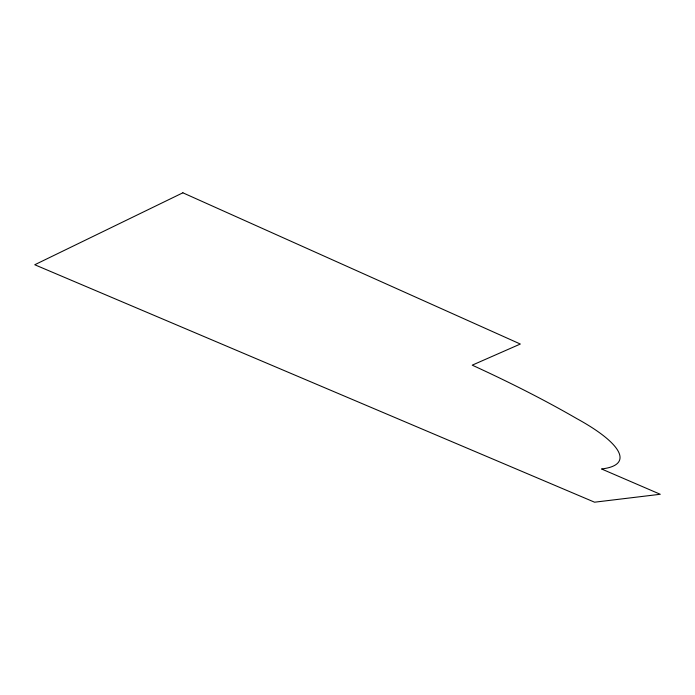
<?xml version="1.0" encoding="UTF-8"?>
<svg xmlns="http://www.w3.org/2000/svg" width="695" height="695" viewBox="0 0 695 695"><rect width="100%" height="100%" fill="white"/><g stroke="black" fill="none" stroke-linecap="round" stroke-linejoin="round"><path stroke-width="1.04" d="M182.872 192.802L34.75 264.752L594.564 502.198L660.25 494.275L601.531 468.96A130.121 31.362 18.8 0 0 576.772 418.607A383.449 80.342 20.5 0 0 472.226 365.162L520.329 344.034L182.872 192.802"/></g></svg>
